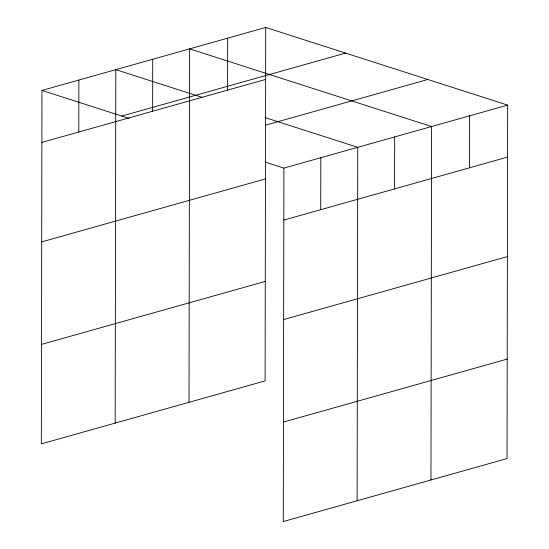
<?xml version="1.0" encoding="UTF-8"?>
<svg xmlns="http://www.w3.org/2000/svg" width="549" height="549" viewBox="0 0 549 549"><rect width="100%" height="100%" fill="white"/><g stroke="black" fill="none" stroke-linecap="round" stroke-linejoin="round"><path stroke-width="0.82" d="M41.957 90.434L41.34 443.88L265.105 380.896L265.716 27.45L41.957 90.434L129.056 118.399M78.788 132.014L78.878 80.044M115.18 423.094L115.798 69.648L202.094 97.351M152.629 111.227L152.718 59.258M189.021 402.307L189.638 48.868L431.583 126.531L430.965 479.977M227.588 90.132L227.677 38.156M265.16 162.092L283.895 168.104L283.284 521.55L507.043 458.566L507.66 105.12L265.716 27.45M320.726 209.684L320.815 157.714M357.125 500.763L357.742 147.317L265.798 117.809M394.566 188.897L394.662 136.927M469.532 167.802L469.621 115.825M121.796 116.065L345.561 53.081M41.868 142.411L265.627 79.42M265.592 125.151L427.822 79.488M283.895 168.104L507.66 105.12M41.697 241.896L265.455 178.905M283.806 220.08L507.571 157.089M41.511 344.395L265.277 281.411M283.634 319.566L507.393 256.575M283.456 422.064L507.214 359.08"/></g></svg>
